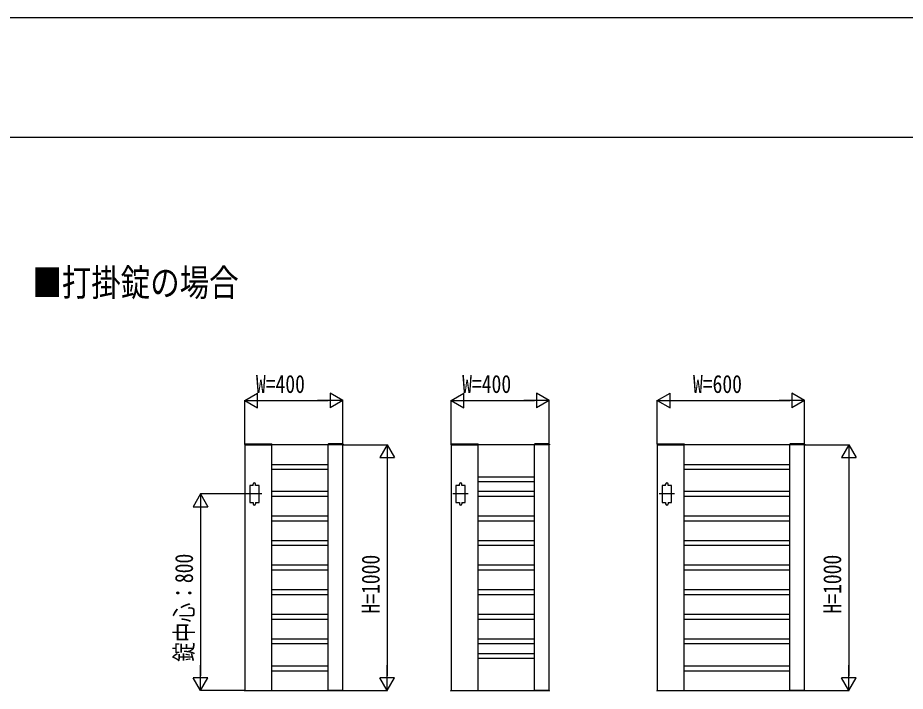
# Model space of a CAD drawing. Units: millimetres, scale not verified. Extents: x -10512 to 10512, y -7425 to 7425.
# Drawn here: x -6987 to -3373, y 4685 to 7425 of the extents above; entities that cross this region are included whole.
import ezdxf
from ezdxf.enums import TextEntityAlignment as Align

# ---------------------------------------------------------------- set-up
doc = ezdxf.new("R2010")
doc.units = ezdxf.units.MM
doc.header["$LTSCALE"] = 30
for name, color, linetype in [('0-1_USER1', 3, 'Continuous'), ('0-2_YKK_11', 7, 'Continuous'), ('0-3_YKK_11E', 7, 'Continuous'), ('0-4_YKK_A1', 4, 'Continuous'), ('0-5_YKK_D', 6, 'Continuous'), ('0-6_YKK_ZWAK', 7, 'Continuous')]:
    doc.layers.add(name, color=color, linetype=linetype)
doc.styles.add('ＭＳ ゴシック', font='')
doc.styles.get('ＭＳ ゴシック').set_extended_font_data('MS Gothic')

msp = doc.modelspace()

# ---------------------------------------------------------------- linework, layer by layer
at = {"layer": '0-2_YKK_11'}
for p, q in [((-5952.45, 4687.5), (-5952.45, 5687.5)), ((-5722.45, 4687.5), (-5722.45, 5687.5)), ((-5112.45, 4687.5), (-5112.45, 5687.5)), ((-4882.45, 4687.5), (-4882.45, 5687.5)), ((-4272.45, 4687.5), (-4272.45, 5687.5)), ((-3842.45, 4687.5), (-3842.45, 5687.5)), ((-5952.45, 5607.5), (-5722.45, 5607.5)), ((-4272.45, 5607.5), (-3842.45, 5607.5)), ((-5112.45, 5557.5), (-4882.45, 5557.5)), ((-5952.45, 4767.5), (-5722.45, 4767.5)), ((-4272.45, 4767.5), (-3842.45, 4767.5))]:
    msp.add_line(p, q, dxfattribs=at)
for points in [[(-6062.45, 5687.5), (-6062.45, 4687.5), (-5662.45, 4687.5), (-5662.45, 5687.5)], [(-5222.45, 5687.5), (-5222.45, 4687.5), (-4822.45, 4687.5), (-4822.45, 5687.5)], [(-4382.45, 5687.5), (-4382.45, 4687.5), (-3782.45, 4687.5), (-3782.45, 5687.5)]]:
    msp.add_lwpolyline(points, close=True, dxfattribs=at)
at = {"layer": '0-3_YKK_11E'}
for p, q in [((-5722.45, 5587.2), (-5952.45, 5587.2)), ((-3842.45, 5587.2), (-4272.45, 5587.2)), ((-4882.45, 5537.5), (-5112.45, 5537.5)), ((-5722.45, 5497.2), (-5952.45, 5497.2)), ((-4882.45, 5497.2), (-5112.45, 5497.2)), ((-3842.45, 5497.2), (-4272.45, 5497.2)), ((-5722.45, 5477.2), (-5952.45, 5477.2)), ((-4882.45, 5477.2), (-5112.45, 5477.2)), ((-3842.45, 5477.2), (-4272.45, 5477.2)), ((-5722.45, 5397.2), (-5952.45, 5397.2)), ((-4882.45, 5397.2), (-5112.45, 5397.2)), ((-3842.45, 5397.2), (-4272.45, 5397.2)), ((-5722.45, 5377.2), (-5952.45, 5377.2)), ((-4882.45, 5377.2), (-5112.45, 5377.2)), ((-3842.45, 5377.2), (-4272.45, 5377.2)), ((-5722.45, 5297.2), (-5952.45, 5297.2)), ((-5722.45, 5277.2), (-5952.45, 5277.2)), ((-4882.45, 5297.2), (-5112.45, 5297.2)), ((-4882.45, 5277.2), (-5112.45, 5277.2)), ((-3842.45, 5297.2), (-4272.45, 5297.2)), ((-3842.45, 5277.2), (-4272.45, 5277.2)), ((-5722.45, 5197.2), (-5952.45, 5197.2)), ((-5722.45, 5177.2), (-5952.45, 5177.2)), ((-4882.45, 5197.2), (-5112.45, 5197.2)), ((-4882.45, 5177.2), (-5112.45, 5177.2)), ((-3842.45, 5197.2), (-4272.45, 5197.2)), ((-3842.45, 5177.2), (-4272.45, 5177.2)), ((-5722.45, 5097.2), (-5952.45, 5097.2)), ((-4882.45, 5097.2), (-5112.45, 5097.2)), ((-3842.45, 5097.2), (-4272.45, 5097.2)), ((-5722.45, 5077.2), (-5952.45, 5077.2)), ((-4882.45, 5077.2), (-5112.45, 5077.2)), ((-3842.45, 5077.2), (-4272.45, 5077.2)), ((-5722.45, 4997.2), (-5952.45, 4997.2)), ((-4882.45, 4997.2), (-5112.45, 4997.2)), ((-3842.45, 4997.2), (-4272.45, 4997.2)), ((-5722.45, 4977.2), (-5952.45, 4977.2)), ((-4882.45, 4977.2), (-5112.45, 4977.2)), ((-3842.45, 4977.2), (-4272.45, 4977.2)), ((-5722.45, 4897.2), (-5952.45, 4897.2)), ((-4882.45, 4897.2), (-5112.45, 4897.2)), ((-3842.45, 4897.2), (-4272.45, 4897.2)), ((-5722.45, 4877.2), (-5952.45, 4877.2)), ((-4882.45, 4877.2), (-5112.45, 4877.2)), ((-3842.45, 4877.2), (-4272.45, 4877.2)), ((-4882.45, 4837.5), (-5112.45, 4837.5)), ((-4882.45, 4817.5), (-5112.45, 4817.5)), ((-5722.45, 4787.2), (-5952.45, 4787.2)), ((-3842.45, 4787.2), (-4272.45, 4787.2))]:
    msp.add_line(p, q, dxfattribs=at)
at = {"layer": '0-4_YKK_A1'}
for p, q in [((-6062.82, 5690.05), (-6062.95, 5687.5)), ((-6062.95, 5687.5), (-5951.95, 5687.5)), ((-6061.82, 5691), (-5953.08, 5691)), ((-5952.08, 5690.05), (-5951.95, 5687.5)), ((-5722.82, 5690.05), (-5722.95, 5687.5)), ((-5661.95, 5687.5), (-5722.95, 5687.5)), ((-5663.08, 5691), (-5721.82, 5691)), ((-5662.08, 5690.05), (-5661.95, 5687.5)), ((-5222.82, 5690.05), (-5222.95, 5687.5)), ((-5222.95, 5687.5), (-5111.95, 5687.5)), ((-5221.82, 5691), (-5113.08, 5691)), ((-5112.08, 5690.05), (-5111.95, 5687.5)), ((-4882.82, 5690.05), (-4882.95, 5687.5)), ((-4821.95, 5687.5), (-4882.95, 5687.5)), ((-4823.08, 5691), (-4881.82, 5691)), ((-4822.08, 5690.05), (-4821.95, 5687.5)), ((-4382.82, 5690.05), (-4382.95, 5687.5)), ((-4382.95, 5687.5), (-4271.95, 5687.5)), ((-4381.82, 5691), (-4273.08, 5691)), ((-4272.08, 5690.05), (-4271.95, 5687.5)), ((-3842.82, 5690.05), (-3842.95, 5687.5)), ((-3781.95, 5687.5), (-3842.95, 5687.5)), ((-3783.08, 5691), (-3841.82, 5691)), ((-3782.08, 5690.05), (-3781.95, 5687.5)), ((-6028.45, 5522.5), (-6028.45, 5527.5)), ((-6018.45, 5522.5), (-6018.45, 5527.5)), ((-5188.45, 5522.5), (-5188.45, 5527.5)), ((-5178.45, 5522.5), (-5178.45, 5527.5)), ((-4348.45, 5522.5), (-4348.45, 5527.5)), ((-4338.45, 5522.5), (-4338.45, 5527.5)), ((-5992.75, 5487.5), (-6054.95, 5487.5)), ((-5152.75, 5487.5), (-5214.95, 5487.5)), ((-4312.75, 5487.5), (-4374.95, 5487.5)), ((-6028.45, 5452.5), (-6028.45, 5447.5)), ((-6018.45, 5452.5), (-6018.45, 5447.5)), ((-5188.45, 5452.5), (-5188.45, 5447.5)), ((-5178.45, 5452.5), (-5178.45, 5447.5)), ((-4348.45, 5452.5), (-4348.45, 5447.5)), ((-4338.45, 5452.5), (-4338.45, 5447.5)), ((-6062.95, 4687.5), (-5951.95, 4687.5)), ((-6062.82, 4684.95), (-6062.95, 4687.5)), ((-5952.08, 4684.95), (-5951.95, 4687.5)), ((-5661.95, 4687.5), (-5722.95, 4687.5)), ((-5722.82, 4684.95), (-5722.95, 4687.5)), ((-5662.08, 4684.95), (-5661.95, 4687.5)), ((-5222.95, 4687.5), (-5111.95, 4687.5)), ((-5222.82, 4684.95), (-5222.95, 4687.5)), ((-5112.08, 4684.95), (-5111.95, 4687.5)), ((-4821.95, 4687.5), (-4882.95, 4687.5)), ((-4882.82, 4684.95), (-4882.95, 4687.5)), ((-4822.08, 4684.95), (-4821.95, 4687.5)), ((-4382.95, 4687.5), (-4271.95, 4687.5)), ((-4382.82, 4684.95), (-4382.95, 4687.5)), ((-4272.08, 4684.95), (-4271.95, 4687.5)), ((-3781.95, 4687.5), (-3842.95, 4687.5)), ((-3842.82, 4684.95), (-3842.95, 4687.5)), ((-3782.08, 4684.95), (-3781.95, 4687.5))]:
    msp.add_line(p, q, dxfattribs=at)
for points in [[(-6028.45, 5522.5), (-6042.45, 5522.5), (-6042.45, 5452.5), (-6028.45, 5452.5)], [(-6018.45, 5452.5), (-6004.45, 5452.5), (-6004.45, 5522.5), (-6018.45, 5522.5)], [(-5188.45, 5522.5), (-5202.45, 5522.5), (-5202.45, 5452.5), (-5188.45, 5452.5)], [(-5178.45, 5452.5), (-5164.45, 5452.5), (-5164.45, 5522.5), (-5178.45, 5522.5)], [(-4348.45, 5522.5), (-4362.45, 5522.5), (-4362.45, 5452.5), (-4348.45, 5452.5)], [(-4338.45, 5452.5), (-4324.45, 5452.5), (-4324.45, 5522.5), (-4338.45, 5522.5)]]:
    msp.add_lwpolyline(points, dxfattribs=at)
for centre, radius, start, end in [((-6061.82, 5690), 1, 90, 177), ((-5953.08, 5690), 1, 3, 90), ((-5721.82, 5690), 1, 90, 177), ((-5663.08, 5690), 1, 3, 90), ((-5221.82, 5690), 1, 90, 177), ((-5113.08, 5690), 1, 3, 90), ((-4881.82, 5690), 1, 90, 177), ((-4823.08, 5690), 1, 3, 90), ((-4381.82, 5690), 1, 90, 177), ((-4273.08, 5690), 1, 3, 90), ((-3841.82, 5690), 1, 90, 177), ((-3783.08, 5690), 1, 3, 90), ((-6023.45, 5527.5), 5, 0, 180), ((-5183.45, 5527.5), 5, 0, 180), ((-4343.45, 5527.5), 5, 0, 180), ((-6023.45, 5447.5), 5, 180, 0), ((-5183.45, 5447.5), 5, 180, 0), ((-4343.45, 5447.5), 5, 180, 0)]:
    msp.add_arc(centre, radius, start, end, dxfattribs=at)
at = {"layer": '0-5_YKK_D'}
for p, q in [((-6062.45, 5867.5), (-6010.49, 5897.5)), ((-6010.49, 5837.5), (-6010.49, 5897.5)), ((-5662.45, 5867.5), (-5714.41, 5897.5)), ((-5714.41, 5897.5), (-5714.41, 5837.5)), ((-5222.45, 5867.5), (-5170.49, 5897.5)), ((-5170.49, 5837.5), (-5170.49, 5897.5)), ((-4822.45, 5867.5), (-4874.41, 5897.5)), ((-4874.41, 5897.5), (-4874.41, 5837.5)), ((-4382.45, 5867.5), (-4330.49, 5897.5)), ((-4330.49, 5837.5), (-4330.49, 5897.5)), ((-3782.45, 5867.5), (-3834.41, 5897.5)), ((-3834.41, 5897.5), (-3834.41, 5837.5)), ((-6062.45, 5689.5), (-6062.45, 5868.5)), ((-6062.45, 5867.5), (-6010.49, 5837.5)), ((-6062.45, 5867.5), (-5958.53, 5867.5)), ((-6002.45, 5867.5), (-5722.45, 5867.5)), ((-5662.45, 5867.5), (-5766.37, 5867.5)), ((-5662.45, 5867.5), (-5714.41, 5837.5)), ((-5662.45, 5689.5), (-5662.45, 5868.5)), ((-5222.45, 5689.5), (-5222.45, 5868.5)), ((-5222.45, 5867.5), (-5170.49, 5837.5)), ((-5222.45, 5867.5), (-5118.53, 5867.5)), ((-5162.45, 5867.5), (-4882.45, 5867.5)), ((-4822.45, 5867.5), (-4926.37, 5867.5)), ((-4822.45, 5867.5), (-4874.41, 5837.5)), ((-4822.45, 5689.5), (-4822.45, 5868.5)), ((-4382.45, 5689.5), (-4382.45, 5868.5)), ((-4382.45, 5867.5), (-4330.49, 5837.5)), ((-4382.45, 5867.5), (-4278.53, 5867.5)), ((-4322.45, 5867.5), (-3842.45, 5867.5)), ((-3782.45, 5867.5), (-3886.37, 5867.5)), ((-3782.45, 5867.5), (-3834.41, 5837.5)), ((-3782.45, 5689.5), (-3782.45, 5868.5)), ((-5660.45, 5687.5), (-5481.45, 5687.5)), ((-5482.45, 5687.5), (-5512.45, 5635.54)), ((-5482.45, 5687.5), (-5452.45, 5635.54)), ((-5482.45, 5687.5), (-5482.45, 5583.58)), ((-3780.45, 5687.5), (-3601.45, 5687.5)), ((-3602.45, 5687.5), (-3632.45, 5635.54)), ((-3602.45, 5687.5), (-3572.45, 5635.54)), ((-3602.45, 5687.5), (-3602.45, 5583.58)), ((-5512.45, 5635.54), (-5452.45, 5635.54)), ((-5482.45, 5627.5), (-5482.45, 4747.5)), ((-3632.45, 5635.54), (-3572.45, 5635.54)), ((-3602.45, 5627.5), (-3602.45, 4747.5)), ((-6242.45, 5487.5), (-6272.45, 5435.54)), ((-6056.95, 5487.5), (-6243.45, 5487.5)), ((-6242.45, 5487.5), (-6212.45, 5435.54)), ((-6242.45, 5487.5), (-6242.45, 5383.58)), ((-6272.45, 5435.54), (-6212.45, 5435.54)), ((-6242.45, 5427.5), (-6242.45, 4747.5)), ((-6242.45, 4687.5), (-6242.45, 4791.42)), ((-5482.45, 4687.5), (-5482.45, 4791.42)), ((-3602.45, 4687.5), (-3602.45, 4791.42)), ((-6242.45, 4687.5), (-6272.45, 4739.46)), ((-6212.45, 4739.46), (-6272.45, 4739.46)), ((-6242.45, 4687.5), (-6212.45, 4739.46)), ((-5482.45, 4687.5), (-5512.45, 4739.46)), ((-5452.45, 4739.46), (-5512.45, 4739.46)), ((-5482.45, 4687.5), (-5452.45, 4739.46)), ((-3602.45, 4687.5), (-3632.45, 4739.46)), ((-3572.45, 4739.46), (-3632.45, 4739.46)), ((-3602.45, 4687.5), (-3572.45, 4739.46)), ((-6064.45, 4687.5), (-6243.45, 4687.5)), ((-5660.45, 4687.5), (-5481.45, 4687.5)), ((-3780.45, 4687.5), (-3601.45, 4687.5))]:
    msp.add_line(p, q, dxfattribs=at)
at = {"layer": '0-6_YKK_ZWAK'}
msp.add_line((9737.55, 6937.5), (-9762.45, 6937.5), dxfattribs=at)
msp.add_lwpolyline([(-10512.5, -7425), (10512.5, -7425), (10512.5, 7425), (-10512.5, 7425)], close=True, dxfattribs=at)

# ---------------------------------------------------------------- texts
at = {"layer": '0-1_USER1', "style": 'ＭＳ ゴシック', "width": 0.8}
msp.add_text('■打掛錠の場合', height=110, dxfattribs=at).set_placement((-6927.67, 6259.53), align=Align.BOTTOM_LEFT)
at = {"layer": '0-5_YKK_D', "style": 'ＭＳ ゴシック', "width": 0.8}
for s, p in [('W=400', (-6017.12, 5876.5)), ('W=400', (-5177.12, 5876.5)), ('W=600', (-4237.12, 5876.5))]:
    msp.add_text(s, height=73.31, dxfattribs=at).set_placement(p, align=Align.BOTTOM_LEFT)
for s, p in [('錠中心：800', (-6251.45, 4804.83)), ('H=1000', (-5491.45, 5000.83)), ('H=1000', (-3611.45, 5000.83))]:
    msp.add_text(s, height=73.31, rotation=90, dxfattribs=at).set_placement(p, align=Align.BOTTOM_LEFT)

doc.saveas('drawing.dxf')
